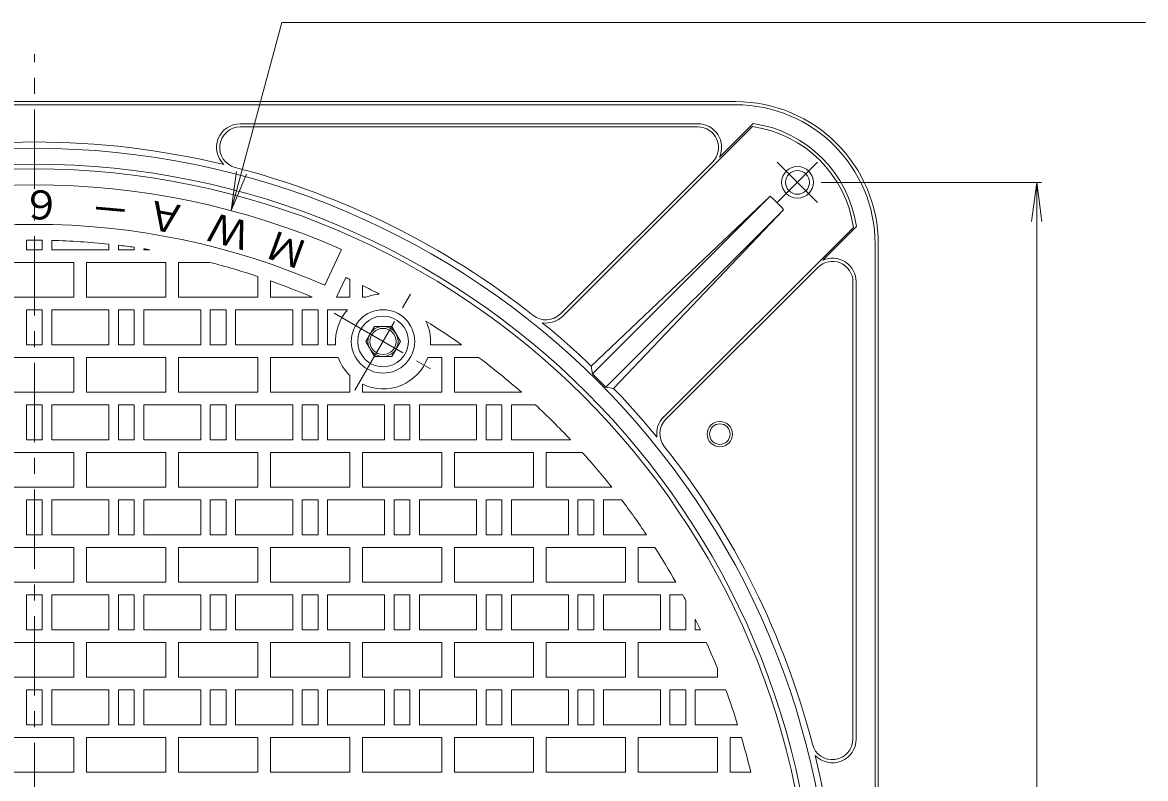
# Model space of a CAD drawing. Units: millimetres, scale not verified. Extents: x -982 to 768, y -1334 to 1408.
# Drawn here: x -114 to 594, y 510 to 988 of the extents above; entities that cross this region are included whole.
import ezdxf
from ezdxf.enums import TextEntityAlignment as Align

# ---------------------------------------------------------------- set-up
doc = ezdxf.new("R2010")
doc.units = ezdxf.units.MM
doc.header["$LTSCALE"] = 10
doc.linetypes.add('CHAIN1', pattern=[8, 5, -1, 1, -1])
for name, color, linetype, lineweight in [('C-1', 2, 'Continuous', 18), ('C-2', 3, 'Continuous', 18), ('C-3', 4, 'Continuous', 18), ('C-4', 7, 'Continuous', 18)]:
    doc.layers.add(name, color=color, linetype=linetype, lineweight=lineweight)
doc.styles.add('ＭＳ ゴシック', font='')
doc.styles.get('ＭＳ ゴシック').set_extended_font_data('MS Gothic')

msp = doc.modelspace()

# ---------------------------------------------------------------- linework, layer by layer
at = {"layer": 'C-1'}
for p, q in [((-549.5, 937.67), (335.5, 937.67)), ((-549.5, 935.67), (335.5, 935.67)), ((311.65, 923.67), (22.95, 923.67)), ((311.65, 921.67), (22.95, 921.67)), ((346.11, 921.91), (226.42, 802.23)), ((346.64, 923.86), (325.36, 902.58)), ((320.84, 899.47), (225.01, 803.64)), ((244.4, 770.64), (357.23, 877.88)), ((357.23, 877.88), (245.11, 765.77)), ((365.71, 869.39), (253.6, 757.28)), ((365.71, 869.39), (258.47, 756.57)), ((409.75, 858.27), (288.64, 737.16)), ((411.69, 858.8), (390.41, 837.52)), ((423.5, 847.67), (423.5, 405.17)), ((425.5, 847.67), (425.5, -37.33)), ((387.31, 833.01), (291.47, 737.17)), ((409.5, 535.12), (409.5, 823.81)), ((411.5, 535.12), (411.5, 823.81)), ((245.11, 765.77), (244.4, 770.64)), ((253.6, 757.28), (258.47, 756.57))]:
    msp.add_line(p, q, dxfattribs=at)
at = {"layer": 'C-1', "linetype": 'CHAIN1'}
for p, q in [((387.22, 899.39), (361.78, 873.95)), ((387.22, 873.95), (361.78, 899.39))]:
    msp.add_line(p, q, dxfattribs=at)
at = {"layer": 'C-1'}
for centre, radius in [((374.5, 886.67), 10), ((374.5, 886.67), 7.5), ((325.5, 727.67), 8), ((325.5, 727.67), 6.5)]:
    msp.add_circle(centre, radius, dxfattribs=at)
for centre, radius, start, end in [((335.5, 847.67), 90, 0, 90), ((335.5, 847.67), 88, 0, 90), ((22.95, 908.67), 15, 90, 226.01677), ((22.95, 908.67), 13, 90, 255.5278), ((311.65, 908.67), 15, 336.03941, 90), ((311.65, 908.67), 13, 314.99977, 90), ((335.5, 847.67), 75, 8.13007, 81.86987), ((335.5, 847.67), 77, 8.3158, 81.6841), ((-107, 405.17), 503, 0, 180), ((-107, 405.17), 507, 76.36295, 103.63705), ((-107, 405.17), 493, 0, 180), ((-107, 405.17), 507, 51.62582, 75.52789), ((314.99, 827.16), 66, 39.78403, 50.21588), ((396.5, 823.81), 13, 0, 135), ((396.5, 823.81), 15, 0, 113.96111), ((215.81, 812.83), 13, 231.62561, 314.99977), ((215.81, 812.83), 15, 261.13739, 315), ((-107, 405.17), 507, 46.12444, 50.79077), ((-107, 405.17), 504, 44.31789, 45.6821), ((-107, 405.17), 507, 39.20924, 43.87556), ((300.67, 727.98), 15, 135, 188.86261), ((300.67, 727.98), 13, 135, 218.37439), ((-107, 405.17), 507, 14.47212, 38.37418), ((396.5, 535.12), 13, 194.4722, 0), ((396.5, 535.12), 15, 223.98363, 0), ((-107, 405.17), 507, 0, 13.63707), ((396.5, 526.87), 15, 193.58855, 193.58862)]:
    msp.add_arc(centre, radius, start, end, dxfattribs=at)
at = {"layer": 'C-2', "linetype": 'CHAIN1'}
for p, q in [((-107, -157.33), (-107, 967.67)), ((95.25, 755.47), (130.75, 816.96)), ((82.26, 803.97), (143.74, 768.47))]:
    msp.add_line(p, q, dxfattribs=at)
at = {"layer": 'C-2'}
for p, q in [((-112, 844.17), (-112, 850.14)), ((-112, 844.17), (-102, 844.17)), ((-102, 844.17), (-102, 850.14)), ((-96, 844.17), (-96, 850.03)), ((-60, 844.17), (-96, 844.17)), ((-60, 844.17), (-60, 847.68)), ((-54, 844.17), (-54, 847)), ((-44, 844.17), (-54, 844.17)), ((-44, 844.17), (-44, 845.68)), ((86.75, 844.33), (76.18, 821.66)), ((-132, 836.17), (-82, 836.17)), ((-82, 814.17), (-82, 836.17)), ((-74, 814.17), (-74, 836.17)), ((-24, 836.17), (-74, 836.17)), ((-24, 814.17), (-24, 836.17)), ((-16, 814.17), (-16, 836.17)), ((3.74, 836.17), (-16, 836.17)), ((34, 827.24), (34, 814.17)), ((42, 824.48), (42, 814.17)), ((89.52, 826.6), (83.72, 814.17)), ((100, 821.55), (100, 814.17)), ((-132, 814.17), (-82, 814.17)), ((-24, 814.17), (-74, 814.17)), ((34, 814.17), (-16, 814.17)), ((68.34, 814.17), (42, 814.17)), ((102.1, 814.17), (100, 814.17)), ((-112, 784.17), (-112, 806.17)), ((-112, 806.17), (-102, 806.17)), ((-102, 784.17), (-102, 806.17)), ((-96, 784.17), (-96, 806.17)), ((-60, 806.17), (-96, 806.17)), ((-60, 784.17), (-60, 806.17)), ((-54, 784.17), (-54, 806.17)), ((-44, 806.17), (-54, 806.17)), ((-44, 784.17), (-44, 806.17)), ((-38, 784.17), (-38, 806.17)), ((-2, 806.17), (-38, 806.17)), ((-2, 784.17), (-2, 806.17)), ((4, 784.17), (4, 806.17)), ((14, 806.17), (4, 806.17)), ((14, 784.17), (14, 806.17)), ((20, 784.17), (20, 806.17)), ((56, 806.17), (20, 806.17)), ((56, 784.17), (56, 806.17)), ((62, 784.17), (62, 806.17)), ((72, 806.17), (62, 806.17)), ((72, 784.17), (72, 806.17)), ((78, 784.17), (78, 806.17)), ((90.59, 806.17), (78, 806.17)), ((-112, 784.17), (-102, 784.17)), ((-60, 784.17), (-96, 784.17)), ((-44, 784.17), (-54, 784.17)), ((-2, 784.17), (-38, 784.17)), ((14, 784.17), (4, 784.17)), ((56, 784.17), (20, 784.17)), ((72, 784.17), (62, 784.17)), ((83.07, 784.17), (78, 784.17)), ((162.42, 784.17), (142.93, 784.17)), ((-132, 776.17), (-82, 776.17)), ((-82, 754.17), (-82, 776.17)), ((-74, 754.17), (-74, 776.17)), ((-24, 776.17), (-74, 776.17)), ((-24, 754.17), (-24, 776.17)), ((-16, 754.17), (-16, 776.17)), ((34, 776.17), (-16, 776.17)), ((34, 754.17), (34, 776.17)), ((42, 754.17), (42, 776.17)), ((84.73, 776.17), (42, 776.17)), ((150, 776.17), (141.27, 776.17)), ((150, 754.17), (150, 776.17)), ((158, 754.17), (158, 776.17)), ((173.33, 776.17), (158, 776.17)), ((92, 754.17), (92, 764.79)), ((100, 754.17), (100, 759.18)), ((-132, 754.17), (-82, 754.17)), ((-24, 754.17), (-74, 754.17)), ((34, 754.17), (-16, 754.17)), ((92, 754.17), (42, 754.17)), ((150, 754.17), (100, 754.17)), ((200.29, 754.17), (158, 754.17)), ((-112, 724.17), (-112, 746.17)), ((-112, 746.17), (-102, 746.17)), ((-102, 724.17), (-102, 746.17)), ((-96, 724.17), (-96, 746.17)), ((-60, 746.17), (-96, 746.17)), ((-60, 724.17), (-60, 746.17)), ((-54, 724.17), (-54, 746.17)), ((-44, 746.17), (-54, 746.17)), ((-44, 724.17), (-44, 746.17)), ((-38, 724.17), (-38, 746.17)), ((-2, 746.17), (-38, 746.17)), ((-2, 724.17), (-2, 746.17)), ((4, 724.17), (4, 746.17)), ((14, 746.17), (4, 746.17)), ((14, 724.17), (14, 746.17)), ((20, 724.17), (20, 746.17)), ((56, 746.17), (20, 746.17)), ((56, 724.17), (56, 746.17)), ((62, 724.17), (62, 746.17)), ((72, 746.17), (62, 746.17)), ((72, 724.17), (72, 746.17)), ((78, 724.17), (78, 746.17)), ((114, 746.17), (78, 746.17)), ((114, 724.17), (114, 746.17)), ((120, 724.17), (120, 746.17)), ((130, 746.17), (120, 746.17)), ((130, 724.17), (130, 746.17)), ((136, 724.17), (136, 746.17)), ((172, 746.17), (136, 746.17)), ((172, 724.17), (172, 746.17)), ((178, 724.17), (178, 746.17)), ((188, 746.17), (178, 746.17)), ((188, 724.17), (188, 746.17)), ((194, 746.17), (194, 724.17)), ((209.14, 746.17), (194, 746.17)), ((-112, 724.17), (-102, 724.17)), ((-60, 724.17), (-96, 724.17)), ((-44, 724.17), (-54, 724.17)), ((-2, 724.17), (-38, 724.17)), ((14, 724.17), (4, 724.17)), ((56, 724.17), (20, 724.17)), ((72, 724.17), (62, 724.17)), ((114, 724.17), (78, 724.17)), ((130, 724.17), (120, 724.17)), ((172, 724.17), (136, 724.17)), ((188, 724.17), (178, 724.17)), ((231.33, 724.17), (194, 724.17)), ((-132, 716.17), (-82, 716.17)), ((-82, 694.17), (-82, 716.17)), ((-74, 694.17), (-74, 716.17)), ((-24, 716.17), (-74, 716.17)), ((-24, 694.17), (-24, 716.17)), ((-16, 694.17), (-16, 716.17)), ((34, 716.17), (-16, 716.17)), ((34, 694.17), (34, 716.17)), ((42, 694.17), (42, 716.17)), ((92, 716.17), (42, 716.17)), ((92, 694.17), (92, 716.17)), ((100, 694.17), (100, 716.17)), ((150, 716.17), (100, 716.17)), ((150, 694.17), (150, 716.17)), ((158, 694.17), (158, 716.17)), ((208, 716.17), (158, 716.17)), ((208, 694.17), (208, 716.17)), ((238.69, 716.17), (216, 716.17)), ((216, 694.17), (216, 716.17)), ((-132, 694.17), (-82, 694.17)), ((-24, 694.17), (-74, 694.17)), ((34, 694.17), (-16, 694.17)), ((92, 694.17), (42, 694.17)), ((150, 694.17), (100, 694.17)), ((208, 694.17), (158, 694.17)), ((257.29, 694.17), (216, 694.17)), ((-112, 664.17), (-112, 686.17)), ((-112, 686.17), (-102, 686.17)), ((-102, 664.17), (-102, 686.17)), ((-96, 664.17), (-96, 686.17)), ((-60, 686.17), (-96, 686.17)), ((-60, 664.17), (-60, 686.17)), ((-54, 664.17), (-54, 686.17)), ((-44, 686.17), (-54, 686.17)), ((-44, 664.17), (-44, 686.17)), ((-38, 664.17), (-38, 686.17)), ((-2, 686.17), (-38, 686.17)), ((-2, 664.17), (-2, 686.17)), ((4, 664.17), (4, 686.17)), ((14, 686.17), (4, 686.17)), ((14, 664.17), (14, 686.17)), ((20, 664.17), (20, 686.17)), ((56, 686.17), (20, 686.17)), ((56, 664.17), (56, 686.17)), ((62, 664.17), (62, 686.17)), ((72, 686.17), (62, 686.17)), ((72, 664.17), (72, 686.17)), ((78, 664.17), (78, 686.17)), ((114, 686.17), (78, 686.17)), ((114, 664.17), (114, 686.17)), ((120, 664.17), (120, 686.17)), ((130, 686.17), (120, 686.17)), ((130, 664.17), (130, 686.17)), ((136, 664.17), (136, 686.17)), ((172, 686.17), (136, 686.17)), ((172, 664.17), (172, 686.17)), ((178, 664.17), (178, 686.17)), ((188, 686.17), (178, 686.17)), ((188, 664.17), (188, 686.17)), ((194, 664.17), (194, 686.17)), ((230, 686.17), (194, 686.17)), ((230, 664.17), (230, 686.17)), ((236, 664.17), (236, 686.17)), ((246, 686.17), (236, 686.17)), ((246, 664.17), (246, 686.17)), ((252, 664.17), (252, 686.17)), ((263.49, 686.17), (252, 686.17)), ((-112, 664.17), (-102, 664.17)), ((-60, 664.17), (-96, 664.17)), ((-44, 664.17), (-54, 664.17)), ((-2, 664.17), (-38, 664.17)), ((14, 664.17), (4, 664.17)), ((56, 664.17), (20, 664.17)), ((72, 664.17), (62, 664.17)), ((114, 664.17), (78, 664.17)), ((130, 664.17), (120, 664.17)), ((172, 664.17), (136, 664.17)), ((188, 664.17), (178, 664.17)), ((230, 664.17), (194, 664.17)), ((246, 664.17), (236, 664.17)), ((279.19, 664.17), (252, 664.17)), ((-132, 656.17), (-82, 656.17)), ((-82, 634.17), (-82, 656.17)), ((-74, 634.17), (-74, 656.17)), ((-24, 656.17), (-74, 656.17)), ((-24, 634.17), (-24, 656.17)), ((-16, 634.17), (-16, 656.17)), ((34, 656.17), (-16, 656.17)), ((34, 634.17), (34, 656.17)), ((42, 634.17), (42, 656.17)), ((92, 656.17), (42, 656.17)), ((92, 634.17), (92, 656.17)), ((100, 634.17), (100, 656.17)), ((150, 656.17), (100, 656.17)), ((150, 634.17), (150, 656.17)), ((158, 634.17), (158, 656.17)), ((208, 656.17), (158, 656.17)), ((208, 634.17), (208, 656.17)), ((216, 634.17), (216, 656.17)), ((266, 656.17), (216, 656.17)), ((266, 634.17), (266, 656.17)), ((274, 634.17), (274, 656.17)), ((284.44, 656.17), (274, 656.17)), ((-132, 634.17), (-82, 634.17)), ((-24, 634.17), (-74, 634.17)), ((34, 634.17), (-16, 634.17)), ((92, 634.17), (42, 634.17)), ((150, 634.17), (100, 634.17)), ((208, 634.17), (158, 634.17)), ((266, 634.17), (216, 634.17)), ((297.7, 634.17), (274, 634.17)), ((-112, 604.17), (-112, 626.17)), ((-112, 626.17), (-102, 626.17)), ((-102, 604.17), (-102, 626.17)), ((-96, 604.17), (-96, 626.17)), ((-60, 626.17), (-96, 626.17)), ((-60, 604.17), (-60, 626.17)), ((-54, 604.17), (-54, 626.17)), ((-44, 626.17), (-54, 626.17)), ((-44, 604.17), (-44, 626.17)), ((-38, 604.17), (-38, 626.17)), ((-2, 626.17), (-38, 626.17)), ((-2, 604.17), (-2, 626.17)), ((4, 604.17), (4, 626.17)), ((14, 626.17), (4, 626.17)), ((14, 604.17), (14, 626.17)), ((20, 604.17), (20, 626.17)), ((56, 626.17), (20, 626.17)), ((56, 604.17), (56, 626.17)), ((62, 604.17), (62, 626.17)), ((72, 626.17), (62, 626.17)), ((72, 604.17), (72, 626.17)), ((78, 604.17), (78, 626.17)), ((114, 626.17), (78, 626.17)), ((114, 604.17), (114, 626.17)), ((120, 604.17), (120, 626.17)), ((130, 626.17), (120, 626.17)), ((130, 604.17), (130, 626.17)), ((136, 604.17), (136, 626.17)), ((172, 626.17), (136, 626.17)), ((172, 604.17), (172, 626.17)), ((178, 604.17), (178, 626.17)), ((188, 626.17), (178, 626.17)), ((188, 604.17), (188, 626.17)), ((194, 604.17), (194, 626.17)), ((230, 626.17), (194, 626.17)), ((230, 604.17), (230, 626.17)), ((236, 604.17), (236, 626.17)), ((246, 626.17), (236, 626.17)), ((246, 604.17), (246, 626.17)), ((252, 604.17), (252, 626.17)), ((288, 626.17), (252, 626.17)), ((288, 604.17), (288, 626.17)), ((294, 604.17), (294, 626.17)), ((302.13, 626.17), (294, 626.17)), ((304, 604.17), (304, 622.66)), ((310, 604.17), (310, 610.92)), ((-112, 604.17), (-102, 604.17)), ((-60, 604.17), (-96, 604.17)), ((-44, 604.17), (-54, 604.17)), ((-2, 604.17), (-38, 604.17)), ((14, 604.17), (4, 604.17)), ((56, 604.17), (20, 604.17)), ((72, 604.17), (62, 604.17)), ((114, 604.17), (78, 604.17)), ((130, 604.17), (120, 604.17)), ((172, 604.17), (136, 604.17)), ((188, 604.17), (178, 604.17)), ((230, 604.17), (194, 604.17)), ((246, 604.17), (236, 604.17)), ((288, 604.17), (252, 604.17)), ((304, 604.17), (294, 604.17)), ((313.27, 604.17), (310, 604.17)), ((-132, 596.17), (-82, 596.17)), ((-82, 574.17), (-82, 596.17)), ((-74, 574.17), (-74, 596.17)), ((-24, 596.17), (-74, 596.17)), ((-24, 574.17), (-24, 596.17)), ((-16, 574.17), (-16, 596.17)), ((34, 596.17), (-16, 596.17)), ((34, 574.17), (34, 596.17)), ((42, 574.17), (42, 596.17)), ((92, 596.17), (42, 596.17)), ((92, 574.17), (92, 596.17)), ((100, 574.17), (100, 596.17)), ((150, 596.17), (100, 596.17)), ((150, 574.17), (150, 596.17)), ((158, 574.17), (158, 596.17)), ((208, 596.17), (158, 596.17)), ((208, 574.17), (208, 596.17)), ((216, 574.17), (216, 596.17)), ((266, 596.17), (216, 596.17)), ((266, 574.17), (266, 596.17)), ((274, 574.17), (274, 596.17)), ((316.96, 596.17), (274, 596.17)), ((-132, 574.17), (-82, 574.17)), ((-24, 574.17), (-74, 574.17)), ((34, 574.17), (-16, 574.17)), ((92, 574.17), (42, 574.17)), ((150, 574.17), (100, 574.17)), ((208, 574.17), (158, 574.17)), ((266, 574.17), (216, 574.17)), ((324, 574.17), (274, 574.17)), ((324, 579.71), (324, 574.17)), ((-112, 544.17), (-112, 566.17)), ((-112, 566.17), (-102, 566.17)), ((-102, 544.17), (-102, 566.17)), ((-96, 544.17), (-96, 566.17)), ((-60, 566.17), (-96, 566.17)), ((-60, 544.17), (-60, 566.17)), ((-54, 544.17), (-54, 566.17)), ((-44, 566.17), (-54, 566.17)), ((-44, 544.17), (-44, 566.17)), ((-38, 544.17), (-38, 566.17)), ((-2, 566.17), (-38, 566.17)), ((-2, 544.17), (-2, 566.17)), ((4, 544.17), (4, 566.17)), ((14, 566.17), (4, 566.17)), ((14, 544.17), (14, 566.17)), ((20, 544.17), (20, 566.17)), ((56, 566.17), (20, 566.17)), ((56, 544.17), (56, 566.17)), ((62, 544.17), (62, 566.17)), ((72, 566.17), (62, 566.17)), ((72, 544.17), (72, 566.17)), ((78, 544.17), (78, 566.17)), ((114, 566.17), (78, 566.17)), ((114, 544.17), (114, 566.17)), ((120, 544.17), (120, 566.17)), ((130, 566.17), (120, 566.17)), ((130, 544.17), (130, 566.17)), ((136, 544.17), (136, 566.17)), ((172, 566.17), (136, 566.17)), ((172, 544.17), (172, 566.17)), ((178, 544.17), (178, 566.17)), ((188, 566.17), (178, 566.17)), ((188, 544.17), (188, 566.17)), ((194, 544.17), (194, 566.17)), ((230, 566.17), (194, 566.17)), ((230, 544.17), (230, 566.17)), ((236, 544.17), (236, 566.17)), ((246, 566.17), (236, 566.17)), ((246, 544.17), (246, 566.17)), ((252, 544.17), (252, 566.17)), ((288, 566.17), (252, 566.17)), ((288, 544.17), (288, 566.17)), ((294, 544.17), (294, 566.17)), ((304, 566.17), (294, 566.17)), ((304, 544.17), (304, 566.17)), ((310, 544.17), (310, 566.17)), ((329.24, 566.17), (310, 566.17)), ((-112, 544.17), (-102, 544.17)), ((-60, 544.17), (-96, 544.17)), ((-44, 544.17), (-54, 544.17)), ((-2, 544.17), (-38, 544.17)), ((14, 544.17), (4, 544.17)), ((56, 544.17), (20, 544.17)), ((72, 544.17), (62, 544.17)), ((114, 544.17), (78, 544.17)), ((130, 544.17), (120, 544.17)), ((172, 544.17), (136, 544.17)), ((188, 544.17), (178, 544.17)), ((230, 544.17), (194, 544.17)), ((246, 544.17), (236, 544.17)), ((288, 544.17), (252, 544.17)), ((304, 544.17), (294, 544.17)), ((336.74, 544.17), (310, 544.17)), ((-132, 536.17), (-82, 536.17)), ((-82, 514.17), (-82, 536.17)), ((-74, 514.17), (-74, 536.17)), ((-24, 536.17), (-74, 536.17)), ((-24, 514.17), (-24, 536.17)), ((-16, 514.17), (-16, 536.17)), ((34, 536.17), (-16, 536.17)), ((34, 514.17), (34, 536.17)), ((42, 514.17), (42, 536.17)), ((92, 536.17), (42, 536.17)), ((92, 514.17), (92, 536.17)), ((100, 514.17), (100, 536.17)), ((150, 536.17), (100, 536.17)), ((150, 514.17), (150, 536.17)), ((158, 514.17), (158, 536.17)), ((208, 536.17), (158, 536.17)), ((208, 514.17), (208, 536.17)), ((216, 514.17), (216, 536.17)), ((266, 536.17), (216, 536.17)), ((266, 514.17), (266, 536.17)), ((274, 514.17), (274, 536.17)), ((332, 514.17), (332, 536.17)), ((339.17, 536.17), (332, 536.17)), ((-132, 514.17), (-82, 514.17)), ((-24, 514.17), (-74, 514.17)), ((34, 514.17), (-16, 514.17)), ((92, 514.17), (42, 514.17)), ((150, 514.17), (100, 514.17)), ((208, 514.17), (158, 514.17)), ((266, 514.17), (216, 514.17)), ((324, 514.17), (274, 514.17)), ((345.04, 514.17), (332, 514.17))]:
    msp.add_line(p, q, dxfattribs=at)
at = {"layer": 'C-2', "color": 2}
msp.add_line((123.95, 786.22), (118.47, 776.74), dxfattribs=at)
at = {"layer": 'C-2'}
for points in [[(-34.17, 844.17), (-38, 844.17), (-38, 844.78)], [(92, 825.43), (92, 814.17), (83.72, 814.17)], [(324, 514.17), (324, 536.17), (274, 536.17)]]:
    msp.add_lwpolyline(points, dxfattribs=at)
at = {"layer": 'C-2', "color": 2}
msp.add_lwpolyline([(118.47, 776.74), (107.53, 776.74), (102.05, 786.22), (107.53, 795.7), (118.47, 795.7), (123.95, 786.22)], dxfattribs=at)
at = {"layer": 'C-2'}
msp.add_circle((113, 786.22), 20, dxfattribs=at)
at = {"layer": 'C-2', "color": 2}
for radius in [9.5, 8.25]:
    msp.add_circle((113, 786.22), radius, dxfattribs=at)
at = {"layer": 'C-2'}
for centre, radius, start, end in [((-107, 405.17), 490, 0, 180), ((-107, 405.17), 480, 66.19376, 113.80624), ((-107, 405.17), 455, 66.25935, 113.74065), ((-107, 405.17), 445, 89.35622, 90.64378), ((-107, 405.17), 445, 83.93724, 88.58356), ((-107, 405.17), 445, 81.86111, 83.15977), ((-107, 405.17), 445, 80.58018, 81.07996), ((-107, 405.17), 445, 71.52725, 75.58961), ((-107, 405.17), 445, 66.79485, 70.43773), ((-107, 405.17), 465, 64.66205, 65), ((-107, 405.17), 465, 62.10069, 63.56638), ((113, 786.22), 30, 94.62196, 111.31342), ((113, 786.22), 30, 138.32228, 183.92166), ((-107, 405.17), 465, 54.59254, 57.89934), ((113, 786.22), 30, 356.07834, 25.37807), ((113, 786.22), 30, 199.5761, 225.57283), ((113, 786.22), 30, 244.32047, 340.4239), ((-107, 405.17), 465, 48.63686, 52.92509), ((-107, 405.17), 465, 43.3159, 47.16647), ((-107, 405.17), 465, 38.42607, 41.97575), ((-107, 405.17), 465, 33.84778, 37.1785), ((-107, 405.17), 465, 29.5032, 32.66895), ((-107, 405.17), 465, 27.88708, 28.3768), ((-107, 405.17), 465, 25.33792, 26.26274), ((-107, 405.17), 465, 22.0463, 24.25209), ((-107, 405.17), 465, 17.39301, 20.25726), ((-107, 405.17), 465, 13.55675, 16.36288)]:
    msp.add_arc(centre, radius, start, end, dxfattribs=at)
at = {"layer": 'C-3'}
msp.add_circle((113, 786.22), 16, dxfattribs=at)
at = {"layer": 'C-4'}
for p, q in [((17.23, 868.81), (20.5, 893.6)), ((17.23, 868.81), (26.8, 891.91)), ((389.5, 886.67), (528.5, 886.67)), ((525.5, 886.67), (522.24, 861.88)), ((525.5, -76.33), (525.5, 886.67)), ((525.5, 886.67), (528.76, 861.88))]:
    msp.add_line(p, q, dxfattribs=at)
msp.add_lwpolyline([(17.23, 868.81), (49.08, 987.67), (594.1, 987.67)], dxfattribs=at)

# ---------------------------------------------------------------- texts
at = {"layer": 'C-2', "color": 4, "style": 'ＭＳ ゴシック'}
for s, rotation, p in [('６', 180, (-90.03, 887.11)), ('Ａ', 170, (-9.63, 876.91)), ('－', 175, (-45.28, 883.42)), ('Ｗ', 165, (31.45, 866.67)), ('Ｍ', 160, (68.88, 853.61))]:
    msp.add_text(s, height=18.33, rotation=rotation, dxfattribs=at).set_placement(p, align=Align.BOTTOM_LEFT)

doc.saveas('drawing.dxf')
